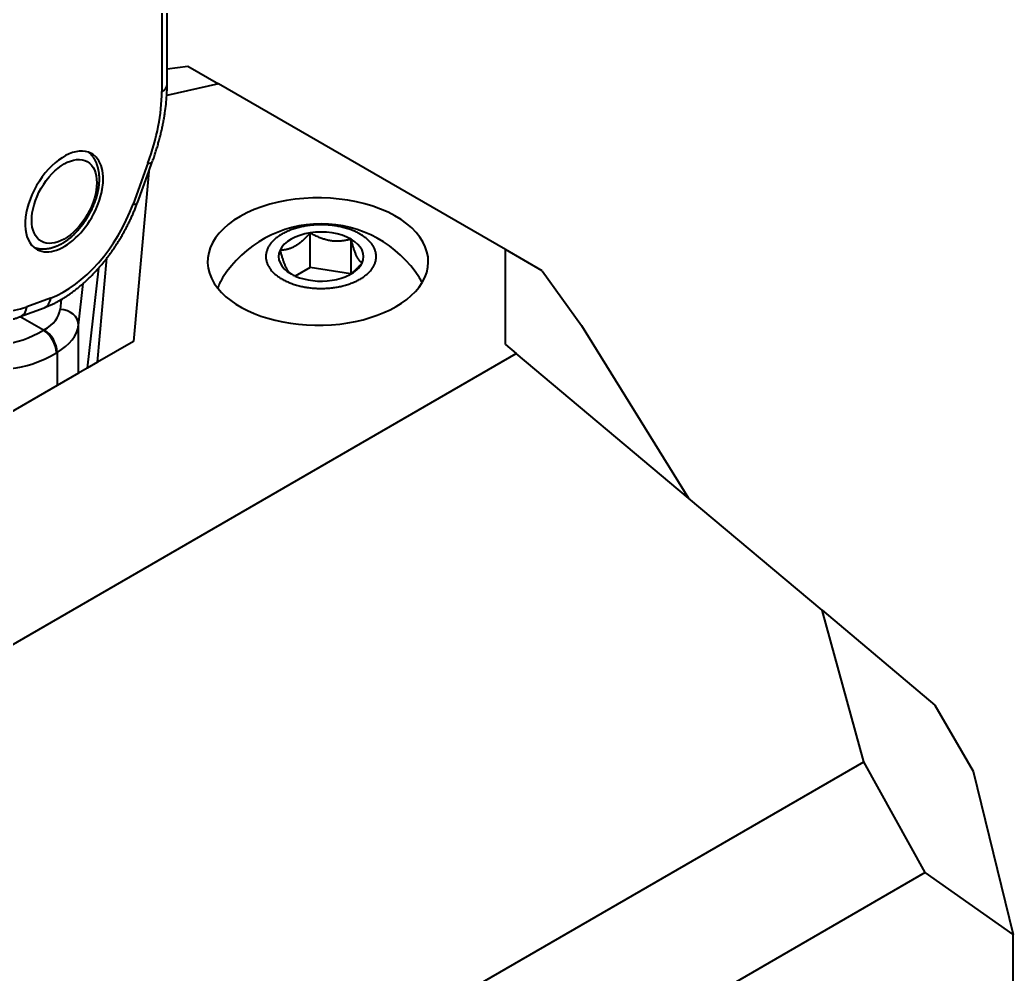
# Model space of a CAD drawing. Header units: millimetres. Extents: x 15 to 415, y 5 to 292.
# Drawn here: x 329.89 to 343.39, y 99.12 to 112.09 of the extents above; entities that cross this region are included whole.
import ezdxf

# ---------------------------------------------------------------- set-up
doc = ezdxf.new("R2010")
doc.units = ezdxf.units.MM
doc.layers.add('Geometries', color=7, linetype='Continuous')

msp = doc.modelspace()

# ---------------------------------------------------------------- linework, layer by layer
at = {"layer": 'Geometries', "linetype": 'Continuous', "lineweight": 40}
for p, q in [((331.8939, 111.4302), (331.8939, 117.11)), ((331.8206, 117.008), (331.8206, 111.1181)), ((331.8939, 111.4302), (332.1741, 111.4635)), ((331.8939, 111.2202), (331.8939, 111.4302)), ((332.1741, 111.4635), (332.5902, 111.2233)), ((332.5902, 111.2233), (331.8891, 111.0679)), ((336.4923, 108.9704), (332.5902, 111.2233)), ((331.6335, 110.1455), (331.4307, 109.5894)), ((331.6441, 110.0318), (331.6915, 110.1619)), ((331.6441, 110.0318), (331.4345, 107.7227)), ((331.4888, 109.6059), (331.6441, 110.0318)), ((333.8365, 108.7266), (333.8365, 109.1981)), ((334.3942, 108.6453), (334.3942, 109.1118)), ((336.4923, 107.6805), (336.4923, 108.9704)), ((336.9923, 108.6817), (336.4923, 108.9704)), ((330.9452, 107.4402), (331.0737, 108.855)), ((330.9604, 108.7184), (330.8076, 107.3608)), ((333.8365, 108.7266), (333.6362, 108.6109)), ((334.3886, 108.6412), (333.8365, 108.7266)), ((336.9923, 108.6817), (337.5251, 107.939)), ((330.6895, 107.945), (330.7533, 108.5114)), ((330.3106, 108.313), (329.9873, 108.1921)), ((330.4553, 108.2934), (330.4401, 108.1585)), ((329.898, 108.06), (330.2214, 108.1809)), ((330.2123, 107.8748), (329.8941, 108.0585)), ((330.222, 107.8804), (330.2123, 107.8748)), ((330.6895, 107.2926), (330.6895, 107.945)), ((337.5251, 107.939), (338.9825, 105.591)), ((331.4345, 107.7227), (330.9452, 107.4402)), ((336.4923, 107.6805), (336.6396, 107.5569)), ((328.8828, 103.0785), (336.6396, 107.5569)), ((330.3891, 107.5686), (330.3988, 107.5742)), ((330.3988, 107.5742), (330.3988, 107.1247)), ((338.9825, 105.591), (336.6396, 107.5569)), ((330.8076, 107.3608), (330.6895, 107.2926)), ((330.9452, 107.4402), (330.8076, 107.3608)), ((330.6895, 107.2926), (330.3988, 107.1247)), ((330.3988, 107.1247), (325.1487, 104.0936)), ((340.7959, 104.0694), (338.9825, 105.591)), ((341.3634, 102.0094), (340.7959, 104.0694)), ((340.7959, 104.0694), (342.3306, 102.7816)), ((342.3306, 102.7816), (342.8524, 101.8824)), ((330.1509, 95.5359), (341.3634, 102.0094)), ((342.2002, 100.5048), (341.3634, 102.0094)), ((342.8524, 101.8824), (343.3938, 99.6626)), ((342.2002, 100.5048), (331.0558, 94.0706)), ((343.3938, 99.6626), (342.2002, 100.5048)), ((343.3938, 86.5204), (343.3938, 99.6626))]:
    msp.add_line(p, q, dxfattribs=at)
at = {"layer": 'Geometries', "linetype": 'Continuous', "lineweight": 40, "flags": 128}
for points in [[(331.6915, 110.1619), (331.6945, 110.1701), (331.7, 110.1855), (331.7055, 110.2008), (331.7109, 110.2162), (331.7162, 110.2316), (331.7214, 110.2469), (331.7266, 110.2623), (331.7317, 110.2777), (331.7367, 110.2931), (331.7416, 110.3085), (331.7465, 110.3239), (331.7513, 110.3393), (331.756, 110.3547), (331.7606, 110.37), (331.7652, 110.3854), (331.7697, 110.4008), (331.7741, 110.4162), (331.7784, 110.4316), (331.7827, 110.447), (331.7869, 110.4623), (331.791, 110.4777), (331.795, 110.4931), (331.799, 110.5084), (331.8028, 110.5238), (331.8066, 110.5391), (331.8104, 110.5545), (331.814, 110.5698), (331.8176, 110.5851), (331.8211, 110.6004), (331.8245, 110.6157), (331.8278, 110.631), (331.831, 110.6463), (331.8342, 110.6615), (331.8373, 110.6768), (331.8403, 110.692), (331.8432, 110.7072), (331.8461, 110.7224), (331.8489, 110.7376), (331.8516, 110.7528), (331.8542, 110.768), (331.8567, 110.7831), (331.8591, 110.7982), (331.8615, 110.8133), (331.8638, 110.8284), (331.8639, 110.8291)], [(330.9367, 110.1401), (330.9347, 110.1448), (330.9321, 110.1512), (330.9293, 110.1575), (330.9264, 110.1638), (330.9235, 110.17), (330.9204, 110.1761), (330.9173, 110.1821), (330.9141, 110.188), (330.9109, 110.1939), (330.9075, 110.1996), (330.9041, 110.2053), (330.9006, 110.2109), (330.897, 110.2164), (330.8933, 110.2218), (330.8896, 110.2271), (330.8858, 110.2323), (330.8819, 110.2375), (330.8779, 110.2425), (330.8739, 110.2475), (330.8698, 110.2523), (330.8656, 110.2571), (330.8614, 110.2618), (330.8571, 110.2664), (330.8527, 110.2709), (330.8483, 110.2753), (330.8438, 110.2796), (330.8392, 110.2838), (330.8345, 110.288), (330.8298, 110.292), (330.8266, 110.2947)], [(330.8651, 109.5047), (330.8687, 109.5121), (330.8726, 109.5203), (330.8765, 109.5285), (330.8803, 109.5368), (330.884, 109.5451), (330.8877, 109.5534), (330.8913, 109.5617), (330.8948, 109.5701), (330.8983, 109.5785), (330.9017, 109.5868), (330.905, 109.5952), (330.9082, 109.6037), (330.9114, 109.6121), (330.9145, 109.6205), (330.9175, 109.629), (330.9205, 109.6374), (330.9233, 109.6459), (330.9261, 109.6544), (330.9289, 109.6628), (330.9315, 109.6713), (330.9341, 109.6798), (330.9366, 109.6883), (330.939, 109.6968), (330.9413, 109.7053), (330.9436, 109.7138), (330.9458, 109.7223), (330.9479, 109.7308), (330.9499, 109.7392), (330.9519, 109.7477), (330.9537, 109.7562), (330.9555, 109.7647), (330.9572, 109.7731), (330.9588, 109.7816), (330.9604, 109.79), (330.9618, 109.7985), (330.9632, 109.8069), (330.9645, 109.8153), (330.9657, 109.8237), (330.9668, 109.832), (330.9678, 109.8404), (330.9688, 109.8487), (330.9696, 109.8571), (330.9704, 109.8654), (330.9711, 109.8736), (330.9717, 109.8819), (330.9722, 109.8901), (330.9726, 109.8983), (330.9729, 109.9065), (330.9732, 109.9146), (330.9733, 109.9228), (330.9734, 109.9308), (330.9733, 109.9389), (330.9732, 109.9469), (330.973, 109.9549), (330.9727, 109.9629), (330.9723, 109.9708), (330.9718, 109.9786), (330.9712, 109.9865), (330.9705, 109.9942), (330.9697, 110.002), (330.9688, 110.0097), (330.9679, 110.0173), (330.9668, 110.0249), (330.9657, 110.0325), (330.9644, 110.0399), (330.9631, 110.0474), (330.9617, 110.0548), (330.9601, 110.0621), (330.9585, 110.0693), (330.9568, 110.0765), (330.955, 110.0837), (330.9531, 110.0907), (330.9511, 110.0977), (330.9491, 110.1047), (330.9469, 110.1115), (330.9446, 110.1183), (330.9423, 110.1251), (330.9399, 110.1317), (330.9374, 110.1383), (330.9367, 110.1401)], [(330.5472, 109.1098), (330.5481, 109.1105), (330.5548, 109.1156), (330.5614, 109.1208), (330.5681, 109.126), (330.5747, 109.1314), (330.5813, 109.1368), (330.5879, 109.1423), (330.5944, 109.1479), (330.6009, 109.1536), (330.6073, 109.1593), (330.6138, 109.1651), (330.6202, 109.171), (330.6265, 109.1769), (330.6328, 109.183), (330.6391, 109.1891), (330.6454, 109.1952), (330.6516, 109.2015), (330.6577, 109.2078), (330.6639, 109.2142), (330.67, 109.2206), (330.676, 109.2271), (330.682, 109.2337), (330.688, 109.2403), (330.6939, 109.247), (330.6998, 109.2537), (330.7056, 109.2605), (330.7114, 109.2674), (330.7171, 109.2743), (330.7228, 109.2813), (330.7284, 109.2884), (330.734, 109.2954), (330.7396, 109.3026), (330.7451, 109.3098), (330.7505, 109.317), (330.7559, 109.3243), (330.7613, 109.3317), (330.7666, 109.3391), (330.7718, 109.3465), (330.777, 109.354), (330.7822, 109.3616), (330.7872, 109.3692), (330.7923, 109.3768), (330.7972, 109.3845), (330.8021, 109.3922), (330.807, 109.3999), (330.8118, 109.4077), (330.8165, 109.4155), (330.8212, 109.4234), (330.8259, 109.4313), (330.8304, 109.4392), (330.8349, 109.4472), (330.8394, 109.4552), (330.8437, 109.4632), (330.8481, 109.4713), (330.8523, 109.4794), (330.8565, 109.4875), (330.8606, 109.4957), (330.8647, 109.5039), (330.8651, 109.5047)], [(331.0737, 108.855), (331.0795, 108.8625), (331.0879, 108.8735), (331.0962, 108.8845), (331.1045, 108.8956), (331.1128, 108.9068), (331.121, 108.918), (331.1291, 108.9292), (331.1372, 108.9405), (331.1453, 108.9518), (331.1533, 108.9632), (331.1612, 108.9746), (331.1691, 108.9861), (331.1769, 108.9976), (331.1847, 109.0092), (331.1924, 109.0208), (331.2001, 109.0324), (331.2077, 109.0441), (331.2153, 109.0558), (331.2228, 109.0676), (331.2303, 109.0794), (331.2377, 109.0913), (331.245, 109.1032), (331.2523, 109.1151), (331.2595, 109.1271), (331.2667, 109.1391), (331.2738, 109.1511), (331.2809, 109.1632), (331.2879, 109.1753), (331.2948, 109.1874), (331.3017, 109.1996), (331.3085, 109.2118), (331.3152, 109.2241), (331.3219, 109.2363), (331.3286, 109.2486), (331.3351, 109.261), (331.3416, 109.2733), (331.3481, 109.2857), (331.3545, 109.2981), (331.3608, 109.3106), (331.367, 109.3231), (331.3732, 109.3356), (331.3793, 109.3481), (331.3854, 109.3606), (331.3914, 109.3732), (331.3973, 109.3858), (331.4032, 109.3984), (331.4089, 109.411), (331.4147, 109.4237), (331.4203, 109.4364), (331.4259, 109.449), (331.4314, 109.4618), (331.4369, 109.4745), (331.4423, 109.4872), (331.4476, 109.5), (331.4528, 109.5128), (331.458, 109.5256), (331.4631, 109.5384), (331.4682, 109.5512), (331.4731, 109.564), (331.478, 109.5769), (331.4828, 109.5897), (331.4876, 109.6026), (331.4888, 109.6059)], [(333.4556, 108.57), (333.4675, 108.5632), (333.4798, 108.5566), (333.4925, 108.55), (333.5056, 108.5436), (333.519, 108.5373), (333.5325, 108.5312), (333.5464, 108.5253), (333.5606, 108.5195), (333.5751, 108.5139), (333.5903, 108.5083), (333.6058, 108.5029), (333.6216, 108.4976), (333.6378, 108.4926), (333.6542, 108.4878), (333.671, 108.4832), (333.688, 108.4787), (333.7034, 108.475), (333.7191, 108.4715), (333.7349, 108.4681), (333.7509, 108.4649), (333.7671, 108.462), (333.7832, 108.4592), (333.7994, 108.4567), (333.8157, 108.4544), (333.8322, 108.4523), (333.8491, 108.4504), (333.8661, 108.4487), (333.8833, 108.4472), (333.9004, 108.4459), (333.9177, 108.4449), (333.9347, 108.4441), (333.9518, 108.4436), (333.9688, 108.4432), (333.9859, 108.4431), (334.0033, 108.4432), (334.0207, 108.4436), (334.038, 108.4442), (334.0553, 108.445), (334.0726, 108.446), (334.0895, 108.4473), (334.1063, 108.4487), (334.123, 108.4504), (334.1396, 108.4523), (334.1564, 108.4545), (334.173, 108.4568), (334.1895, 108.4594), (334.2059, 108.4622), (334.2221, 108.4652), (334.2378, 108.4683), (334.2533, 108.4716), (334.2687, 108.4751), (334.2838, 108.4787), (334.3008, 108.4831), (334.3175, 108.4878), (334.334, 108.4926), (334.3501, 108.4976), (334.3659, 108.5028), (334.3811, 108.5081), (334.396, 108.5136), (334.4105, 108.5192), (334.4247, 108.525), (334.4389, 108.531), (334.4527, 108.5372), (334.4661, 108.5435), (334.4792, 108.55), (334.4919, 108.5565), (334.5043, 108.5632), (334.5162, 108.57), (334.5279, 108.5768), (334.5394, 108.584), (334.5508, 108.5913), (334.5619, 108.5988), (334.5728, 108.6066), (334.5833, 108.6144), (334.5936, 108.6224), (334.6036, 108.6306), (334.6134, 108.639), (334.6231, 108.6477), (334.6324, 108.6567), (334.6415, 108.6658), (334.6502, 108.6751), (334.6586, 108.6846), (334.6666, 108.6943), (334.6742, 108.7042), (334.6807, 108.7131), (334.6868, 108.7221), (334.6927, 108.7312), (334.6981, 108.7405), (334.7033, 108.7498), (334.708, 108.7591), (334.7123, 108.7684), (334.7164, 108.7779), (334.72, 108.7874), (334.7233, 108.7972), (334.7263, 108.807), (334.7289, 108.8169), (334.731, 108.8268), (334.7328, 108.8368), (334.7342, 108.8466), (334.7351, 108.8564), (334.7357, 108.8663), (334.7359, 108.8761), (334.7357, 108.8862), (334.7351, 108.8962), (334.7341, 108.9062), (334.7327, 108.9162), (334.7309, 108.9262), (334.7287, 108.9359), (334.7262, 108.9456), (334.7233, 108.9553), (334.72, 108.9649), (334.7163, 108.9746), (334.7122, 108.9842), (334.7077, 108.9937), (334.7029, 109.0031), (334.6978, 109.0125), (334.6924, 109.0216), (334.6866, 109.0305), (334.6806, 109.0394), (334.6742, 109.0481), (334.6666, 109.0579), (334.6586, 109.0676), (334.6503, 109.0771), (334.6416, 109.0864), (334.6325, 109.0955), (334.6234, 109.1043), (334.6139, 109.1129), (334.6041, 109.1213), (334.5941, 109.1295), (334.5837, 109.1377), (334.5729, 109.1456), (334.562, 109.1534), (334.5508, 109.161), (334.5395, 109.1683), (334.5279, 109.1754), (334.5162, 109.1823), (334.5043, 109.1891), (334.492, 109.1957), (334.4793, 109.2023), (334.4663, 109.2087), (334.4528, 109.215), (334.4393, 109.2211), (334.4255, 109.227), (334.4113, 109.2328), (334.3967, 109.2384), (334.3816, 109.244), (334.366, 109.2494), (334.3502, 109.2546), (334.3341, 109.2597), (334.3176, 109.2645), (334.3008, 109.2691), (334.2838, 109.2735), (334.2684, 109.2773), (334.2528, 109.2808), (334.2369, 109.2842), (334.2209, 109.2873), (334.2047, 109.2903), (334.1887, 109.293), (334.1724, 109.2955), (334.1561, 109.2979), (334.1396, 109.3), (334.1227, 109.3019), (334.1057, 109.3036), (334.0886, 109.3051), (334.0714, 109.3063), (334.0541, 109.3074), (334.0371, 109.3081), (334.0201, 109.3087), (334.003, 109.309), (333.9859, 109.3092), (333.9685, 109.309), (333.9511, 109.3087), (333.9338, 109.3081), (333.9165, 109.3073), (333.8992, 109.3062), (333.8823, 109.305), (333.8655, 109.3035), (333.8488, 109.3019), (333.8322, 109.3), (333.8154, 109.2978), (333.7988, 109.2955), (333.7823, 109.2929), (333.7659, 109.2901), (333.7498, 109.2871), (333.734, 109.284), (333.7185, 109.2807), (333.7032, 109.2772), (333.688, 109.2735), (333.671, 109.2691), (333.6543, 109.2645), (333.6379, 109.2597), (333.6218, 109.2547), (333.606, 109.2495), (333.5907, 109.2442), (333.5759, 109.2387), (333.5613, 109.2331), (333.5471, 109.2273), (333.5329, 109.2213), (333.5191, 109.2151), (333.5057, 109.2087), (333.4926, 109.2023), (333.4799, 109.1957), (333.4676, 109.1891), (333.4556, 109.1823), (333.4439, 109.1754), (333.4324, 109.1683), (333.4211, 109.161), (333.4099, 109.1535), (333.399, 109.1457), (333.3885, 109.1379), (333.3782, 109.1299), (333.3682, 109.1217), (333.3584, 109.1133), (333.3488, 109.1046), (333.3394, 109.0956), (333.3303, 109.0865), (333.3216, 109.0771), (333.3132, 109.0676), (333.3052, 109.058), (333.2976, 109.0481), (333.2911, 109.0392), (333.285, 109.0302), (333.2792, 109.0211), (333.2737, 109.0118), (333.2685, 109.0025), (333.2638, 108.9932), (333.2595, 108.9838), (333.2555, 108.9744), (333.2518, 108.9649), (333.2485, 108.9551), (333.2455, 108.9453), (333.243, 108.9354), (333.2408, 108.9255), (333.239, 108.9155), (333.2377, 108.9057), (333.2367, 108.8959), (333.2361, 108.886), (333.2359, 108.8761), (333.2361, 108.8661), (333.2367, 108.8561), (333.2377, 108.846), (333.2391, 108.836), (333.2409, 108.8261), (333.2431, 108.8163), (333.2456, 108.8066), (333.2485, 108.797), (333.2518, 108.7874), (333.2555, 108.7777), (333.2596, 108.7681), (333.2641, 108.7586), (333.2689, 108.7491), (333.2741, 108.7398), (333.2795, 108.7307), (333.2852, 108.7218), (333.2912, 108.7129), (333.2976, 108.7042), (333.3052, 108.6943), (333.3132, 108.6847), (333.3216, 108.6752), (333.3303, 108.6659), (333.3393, 108.6568), (333.3485, 108.648), (333.3579, 108.6394), (333.3677, 108.631), (333.3777, 108.6228), (333.3882, 108.6146), (333.3989, 108.6066), (333.4098, 108.5989), (333.421, 108.5913), (333.4323, 108.584), (333.4439, 108.5769), (333.4556, 108.57)], [(330.4689, 109.0579), (330.4727, 109.0601), (330.4796, 109.0642), (330.4866, 109.0685), (330.4935, 109.0728), (330.5004, 109.0772), (330.5073, 109.0817), (330.5141, 109.0863), (330.521, 109.0909), (330.5278, 109.0957), (330.5346, 109.1005), (330.5413, 109.1055), (330.5472, 109.1098)], [(333.8365, 109.1981), (333.8271, 109.1874), (333.8179, 109.1771), (333.8089, 109.1671), (333.8, 109.1575), (333.7912, 109.1482), (333.7826, 109.1392), (333.774, 109.1305), (333.7648, 109.1213), (333.7556, 109.1124), (333.7466, 109.1039), (333.7377, 109.0956), (333.7288, 109.0877), (333.7195, 109.0797), (333.7103, 109.0719), (333.7012, 109.0645), (333.6921, 109.0574), (333.6831, 109.0506), (333.6742, 109.0441), (333.6637, 109.0368), (333.6532, 109.0299), (333.6428, 109.0233), (333.6324, 109.0171)], [(334.3942, 109.1118), (334.3814, 109.1085), (334.3688, 109.1054), (334.3565, 109.1026), (334.3443, 109.1), (334.3323, 109.0976), (334.3205, 109.0954), (334.3089, 109.0934), (334.2962, 109.0915), (334.2837, 109.0899), (334.2714, 109.0885), (334.2592, 109.0873), (334.2471, 109.0864), (334.2344, 109.0856), (334.2218, 109.0852), (334.2094, 109.0849), (334.197, 109.085), (334.1847, 109.0853), (334.1725, 109.0858), (334.1581, 109.0868), (334.1438, 109.0881), (334.1296, 109.0898), (334.1153, 109.0918), (334.1008, 109.0942), (334.0863, 109.097), (334.0718, 109.1002), (334.0571, 109.1038), (334.0424, 109.1077), (334.0308, 109.1111), (334.0191, 109.1147), (334.0074, 109.1186), (333.9955, 109.1227), (333.9835, 109.1271), (333.9707, 109.1321), (333.9578, 109.1374), (333.9447, 109.143), (333.9314, 109.1489), (333.9179, 109.1552), (333.9042, 109.1618), (333.8933, 109.1672), (333.8823, 109.1729), (333.8711, 109.1788), (333.8597, 109.185), (333.8482, 109.1914), (333.8365, 109.1981)], [(334.5436, 108.7899), (334.5402, 108.7919), (334.5368, 108.7942), (334.5335, 108.7965), (334.5302, 108.7991), (334.527, 108.8017), (334.5239, 108.8045), (334.5207, 108.8075), (334.5173, 108.811), (334.514, 108.8146), (334.5107, 108.8184), (334.5074, 108.8224), (334.5042, 108.8265), (334.5008, 108.8312), (334.4974, 108.836), (334.4941, 108.8411), (334.4908, 108.8463), (334.4875, 108.8518), (334.4842, 108.8576), (334.4803, 108.8646), (334.4765, 108.872), (334.4727, 108.8797), (334.4689, 108.8877), (334.465, 108.8963), (334.4611, 108.9052), (334.4572, 108.9145), (334.4533, 108.9242), (334.4493, 108.9344), (334.4462, 108.9427), (334.4431, 108.9512), (334.4399, 108.9601), (334.4368, 108.9692), (334.4336, 108.9787), (334.4301, 108.9891), (334.4267, 108.9998), (334.4231, 109.011), (334.4196, 109.0225), (334.416, 109.0345), (334.4123, 109.0469), (334.4094, 109.0569), (334.4064, 109.0673), (334.4034, 109.0779), (334.4004, 109.0889), (334.3973, 109.1002), (334.3942, 109.1118)], [(330.0811, 109.0035), (330.0822, 109.0031), (330.088, 109.001), (330.0939, 108.999), (330.0997, 108.9971), (330.1057, 108.9953), (330.1116, 108.9936), (330.1177, 108.992), (330.1237, 108.9906), (330.1298, 108.9892), (330.136, 108.9879), (330.1422, 108.9868), (330.1484, 108.9857), (330.1547, 108.9847), (330.161, 108.9839), (330.1674, 108.9831), (330.1738, 108.9825), (330.1802, 108.982), (330.1867, 108.9816), (330.1932, 108.9812), (330.1997, 108.981), (330.2063, 108.9809), (330.2129, 108.981), (330.2196, 108.9811), (330.2262, 108.9813), (330.2329, 108.9817), (330.2397, 108.9821), (330.2465, 108.9827), (330.2532, 108.9834), (330.2601, 108.9841), (330.2669, 108.985), (330.2738, 108.9861), (330.2807, 108.9872), (330.2876, 108.9884), (330.2945, 108.9898), (330.3015, 108.9912), (330.3085, 108.9928), (330.3155, 108.9945), (330.3225, 108.9963), (330.3295, 108.9982), (330.3365, 109.0002), (330.3436, 109.0023), (330.3506, 109.0046), (330.3577, 109.0069), (330.3647, 109.0094), (330.3718, 109.0119), (330.3789, 109.0146), (330.3859, 109.0174), (330.393, 109.0203), (330.4001, 109.0232), (330.4072, 109.0263), (330.4142, 109.0295), (330.4213, 109.0328), (330.4283, 109.0362), (330.4354, 109.0398), (330.4424, 109.0434), (330.4494, 109.0471), (330.4564, 109.0509), (330.4634, 109.0548), (330.4689, 109.0579)], [(333.6324, 109.0171), (333.6217, 109.0112), (333.6111, 109.0056), (333.6005, 109.0004), (333.5898, 108.9955), (333.579, 108.9909), (333.5705, 108.9876), (333.5619, 108.9845), (333.5533, 108.9816), (333.5447, 108.9788), (333.5359, 108.9763), (333.5265, 108.9739), (333.517, 108.9717), (333.5074, 108.9697), (333.4977, 108.968), (333.4878, 108.9665), (333.4778, 108.9652), (333.4698, 108.9643), (333.4618, 108.9637), (333.4536, 108.9631), (333.4452, 108.9627), (333.4368, 108.9625), (333.4282, 108.9624)], [(333.4282, 108.9624), (333.4317, 108.9497), (333.435, 108.9375), (333.4383, 108.9256), (333.4416, 108.9141), (333.4448, 108.9029), (333.448, 108.8921), (333.4511, 108.8816), (333.4545, 108.8704), (333.4578, 108.8596), (333.4611, 108.8492), (333.4644, 108.839), (333.4676, 108.8293), (333.471, 108.8193), (333.4744, 108.8096), (333.4777, 108.8002), (333.4811, 108.7912), (333.4844, 108.7825), (333.4876, 108.7741), (333.4915, 108.7646), (333.4953, 108.7554), (333.4991, 108.7467), (333.5029, 108.7383), (333.503, 108.7383)], [(330.7533, 108.5114), (330.7584, 108.516), (330.7683, 108.5247), (330.778, 108.5336), (330.7878, 108.5425), (330.7975, 108.5514), (330.8072, 108.5605), (330.8168, 108.5696), (330.8264, 108.5788), (330.836, 108.588), (330.8455, 108.5974), (330.855, 108.6068), (330.8645, 108.6162), (330.8739, 108.6258), (330.8833, 108.6354), (330.8927, 108.6451), (330.902, 108.6548), (330.9113, 108.6646), (330.9205, 108.6745), (330.9297, 108.6844), (330.9389, 108.6944), (330.948, 108.7045), (330.957, 108.7146), (330.9604, 108.7184)], [(333.503, 108.7383), (333.5068, 108.7301), (333.5107, 108.7223), (333.5146, 108.7148), (333.5185, 108.7076), (333.5225, 108.7008), (333.5256, 108.6957), (333.5287, 108.6908), (333.5319, 108.686), (333.5351, 108.6815), (333.5383, 108.6771), (333.5417, 108.6727), (333.5452, 108.6685), (333.5487, 108.6645), (333.5522, 108.6607), (333.5558, 108.6571), (333.5595, 108.6537), (333.5624, 108.6512), (333.5654, 108.6488), (333.5684, 108.6465), (333.5714, 108.6443), (333.5745, 108.6423), (333.5777, 108.6404)], [(334.3942, 108.6453), (334.4013, 108.6508), (334.4099, 108.6575), (334.4185, 108.6646), (334.4272, 108.6719), (334.4359, 108.6795), (334.4453, 108.6879), (334.4548, 108.6966), (334.4644, 108.7057), (334.4741, 108.7152), (334.4786, 108.7196)], [(334.4786, 108.7196), (334.484, 108.7251), (334.494, 108.7354), (334.502, 108.7438), (334.5101, 108.7524), (334.5183, 108.7613), (334.5266, 108.7705), (334.535, 108.78), (334.5436, 108.7899)], [(334.3654, 108.6249), (334.3714, 108.6289), (334.3821, 108.6364), (334.3886, 108.6411)], [(334.3886, 108.6411), (334.3928, 108.6443), (334.3942, 108.6453)], [(330.4553, 108.2934), (330.4622, 108.2975), (330.4727, 108.3038), (330.4832, 108.3102), (330.4937, 108.3167), (330.5042, 108.3233), (330.5146, 108.33), (330.525, 108.3367), (330.5354, 108.3436), (330.5458, 108.3505), (330.5562, 108.3576), (330.5666, 108.3647), (330.5769, 108.3719), (330.5872, 108.3792), (330.5975, 108.3866), (330.6077, 108.3941), (330.618, 108.4016), (330.6282, 108.4093), (330.6384, 108.417), (330.6485, 108.4248), (330.6587, 108.4327), (330.6688, 108.4407), (330.6788, 108.4487), (330.6889, 108.4569), (330.6989, 108.4651), (330.7089, 108.4734), (330.7189, 108.4817), (330.7288, 108.4902), (330.7387, 108.4987), (330.7486, 108.5073), (330.7533, 108.5114)], [(330.2214, 108.1809), (330.2282, 108.1834), (330.2389, 108.1876), (330.2496, 108.1918), (330.2603, 108.1961), (330.2709, 108.2005), (330.2816, 108.2051), (330.2923, 108.2097), (330.303, 108.2144), (330.3136, 108.2193), (330.3243, 108.2242), (330.335, 108.2293), (330.3456, 108.2344), (330.3563, 108.2396), (330.3669, 108.245), (330.3775, 108.2504), (330.3882, 108.256), (330.3988, 108.2616), (330.4094, 108.2674), (330.42, 108.2732), (330.4305, 108.2791), (330.4411, 108.2852), (330.4516, 108.2913), (330.4553, 108.2934)], [(329.6856, 108.003), (329.6898, 108.0037), (329.7, 108.0054), (329.7102, 108.0073), (329.7204, 108.0092), (329.7306, 108.0113), (329.7408, 108.0135), (329.7511, 108.0158), (329.7614, 108.0181), (329.7717, 108.0207), (329.782, 108.0233), (329.7923, 108.026), (329.8027, 108.0288), (329.813, 108.0318), (329.8234, 108.0349), (329.8338, 108.038), (329.8442, 108.0413), (329.8546, 108.0447), (329.865, 108.0482), (329.8754, 108.0518), (329.8858, 108.0555), (329.8941, 108.0585)], [(329.8941, 108.0585), (329.8957, 108.0591), (329.898, 108.06)]]:
    msp.add_lwpolyline(points, dxfattribs=at)
at = {"layer": 'Geometries', "linetype": 'Continuous', "lineweight": 40}
for centre, radius, start, end in [((329.4058, 111.2214), 2.488, 356.4625, 359.97196), ((329.1083, 111.241), 2.7862, 351.4994, 356.43766), ((333.9859, 107.7352), 1.586, 32.52099, 147.47901), ((328.9835, 110.4724), 2.6429, 318.42136, 322.26848)]:
    msp.add_arc(centre, radius, start, end, dxfattribs=at)
for centre, major_axis, ratio, start_param, end_param in [((331.6439, 111.2202), (0.25, 0), 0.5773503, 5.4977871, 6.2831853), ((330.2296, 110.1996), (-1.125, -1.9486), 0.5773503, 1.8662371, 2.3561945), ((330.4948, 109.6255), (-0.375, -0.6495), 0.5773503, 3.2509541, 6.1737764), ((330.4948, 109.6255), (-0.375, -0.6495), 0.5773503, 6.1737764, 9.5341394), ((331.4567, 110.2476), (0.2349, -0.0856), 0.2377324, 5.6466771, 6.283185), ((333.944, 108.8087), (-1.5, 0), 0.5773503, 2.8046061, 6.7159696), ((330.4948, 109.6255), (-0.75, -1.299), 0.5773503, 0.6108733, 1.866247), ((331.2539, 109.6915), (0.2349, -0.0856), 0.2377399, 5.646683, 6.2831552), ((333.9859, 108.8761), (-0.5774, 0), 0.5773503, 4.9741884, 6.0213859), ((333.9859, 108.8761), (-0.5774, 0), 0.5773503, 3.9269908, 4.9741884), ((333.9859, 108.8761), (-0.5774, 0), 0.5773503, 2.8797933, 3.9269908), ((333.9859, 108.8761), (-0.5774, 0), 0.5773503, 6.0213859, 7.0685835), ((330.1592, 109.4171), (-0.7, -1.2124), 0.5773503, 5.5353672, 6.8940505), ((333.9859, 108.8761), (-0.5774, 0), 0.5773503, 2.2881156, 2.8797933), ((333.9859, 108.3036), (-1.425, 0), 0.5773503, 5.9304687, 6.109829), ((333.9859, 108.8761), (-0.5774, 0), 0.5773503, 0.7853982, 0.9200385), ((333.9859, 108.8761), (-0.5774, 0), 0.5773503, 0.9200385, 1.8325957), ((333.9859, 108.8761), (-0.5774, 0), 0.5773503, 1.8325957, 2.2881156), ((333.9859, 108.3036), (-1.425, 0), 0.5773503, 3.4107467, 3.4943092), ((330.3891, 109.4057), (1.125, 1.9486), 0.5773503, 2.3561945, 3.9269908), ((333.944, 108.8087), (-1.5, 0), 0.5773503, 0.4327843, 2.8046061), ((330.1339, 108.415), (0.0875, -0.2342), 0.6688348, 0.0000291, 0.8892877), ((329.8105, 108.2942), (0.0875, -0.2342), 0.6688348, 0.1038895, 0.8892877), ((329.6917, 108.1866), (0.75, 0), 0.5773503, 5.4977871, 6.2182848), ((330.4401, 107.9544), (-0.2484, 0.028), 0.8147776, 3.2330555, 4.8038518), ((329.8105, 108.2942), (0.0875, -0.2342), 0.6688348, 6.2831846, 6.3870749), ((330.222, 107.6763), (-0.125, 0.2165), 0.5773503, 3.9269908, 5.4977871), ((329.6917, 107.9824), (-1, 0), 0.5773503, 2.3561945, 3.0766921), ((330.2123, 109.5078), (-1, -1.7321), 0.5773503, 6.2831831, 7.0685835), ((330.2123, 107.6707), (-0.125, 0.2165), 0.5773503, 3.9269908, 5.4977871)]:
    msp.add_ellipse(centre, major_axis=major_axis, ratio=ratio, start_param=start_param, end_param=end_param, dxfattribs=at)
msp.add_ellipse((330.4948, 109.6255), major_axis=(-0.3125, -0.5413), ratio=0.5773503, dxfattribs=at)

doc.saveas('drawing.dxf')
